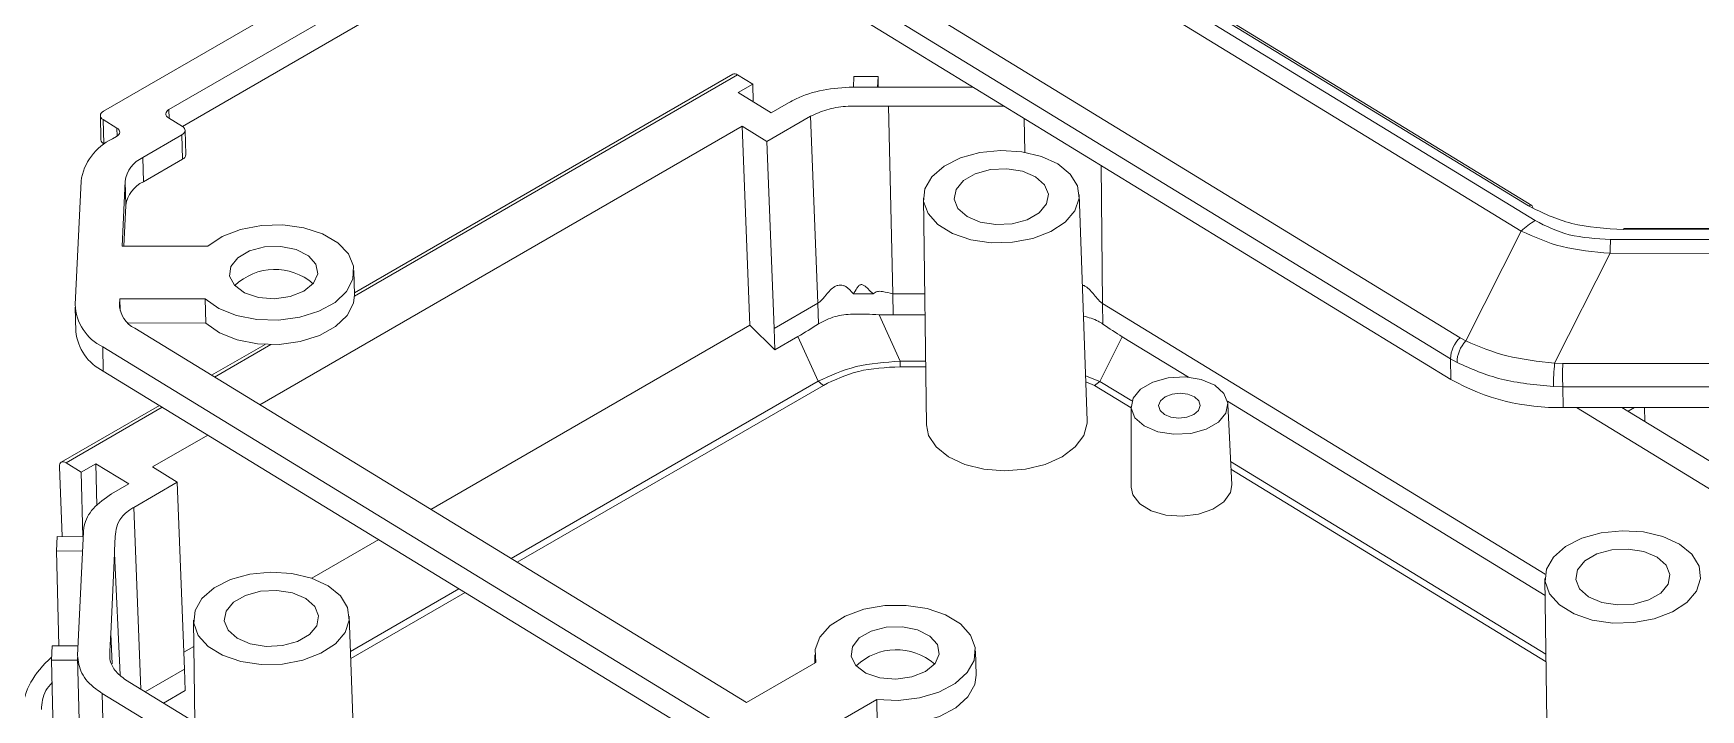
# Model space of a CAD drawing. Header units: inches. Extents: x 1153 to 3519, y 573 to 968.
# Drawn here: x 1194.6 to 1277.5, y 668.1 to 701.8 of the extents above; entities that cross this region are included whole.
import ezdxf

# ---------------------------------------------------------------- set-up
doc = ezdxf.new("R2010")
doc.units = ezdxf.units.IN

msp = doc.modelspace()

# ---------------------------------------------------------------- linework, layer by layer
at = {"color": 7, "linetype": 'Continuous', "lineweight": 15}
for p, q in [((1268.587, 691.943), (1207.756, 729.163)), ((1269.273, 692.465), (1208.442, 729.685)), ((1209.662, 729.468), (1268.944, 693.196)), ((1269.106, 693.211), (1209.824, 729.482)), ((1265.54, 686.639), (1201.656, 725.726)), ((1265.062, 685.588), (1201.178, 724.676)), ((1265.088, 684.559), (1201.204, 723.647)), ((1221.31, 711.345), (1198.053, 697.908)), ((1222.821, 710.42), (1201.308, 697.99)), ((1223.85, 709.791), (1201.973, 697.151)), ((1229.356, 699.748), (1210.539, 688.876)), ((1230.355, 699.254), (1229.597, 699.718)), ((1235.363, 699.108), (1235.388, 699.642)), ((1235.388, 699.642), (1236.587, 699.641)), ((1236.587, 699.641), (1236.562, 699.108)), ((1236.587, 699.641), (1236.6, 699.108)), ((1230.355, 699.254), (1229.629, 698.834)), ((1231.269, 697.83), (1229.629, 698.834)), ((1230.355, 699.254), (1230.377, 698.377)), ((1241.314, 699.105), (1235.346, 699.108)), ((1197.897, 697.686), (1197.926, 696.479)), ((1231.061, 696.402), (1233.229, 697.655)), ((1231.269, 697.83), (1232.13, 698.327)), ((1233.229, 697.655), (1233.593, 688.353)), ((1237.1, 698.157), (1242.869, 698.154)), ((1237.321, 688.821), (1237.1, 698.157)), ((1198.033, 697.488), (1198.721, 697.068)), ((1198.033, 697.488), (1198.063, 696.281)), ((1201.288, 697.57), (1201.975, 697.15)), ((1202.142, 695.745), (1202.112, 696.952)), ((1205.834, 683.298), (1229.825, 697.159)), ((1229.825, 697.159), (1231.061, 696.402)), ((1230.212, 687.26), (1229.825, 697.159)), ((1198.063, 696.281), (1198.089, 696.265)), ((1198.701, 696.648), (1198.493, 696.527)), ((1201.956, 696.73), (1200.005, 695.603)), ((1201.956, 696.73), (1201.985, 695.523)), ((1231.425, 687.101), (1231.061, 696.402)), ((1200.005, 695.603), (1200.034, 694.396)), ((1201.985, 695.523), (1200.034, 694.396)), ((1196.932, 694.428), (1196.645, 688.284)), ((1199.13, 694.427), (1198.98, 691.192)), ((1199.13, 694.427), (1199.16, 693.22)), ((1238.842, 693.575), (1238.996, 682.31)), ((1246.993, 682.506), (1246.595, 693.765)), ((1199.16, 693.22), (1199.065, 691.192)), ((1268.587, 691.943), (1265.828, 686.476)), ((1273.679, 692.014), (1278.321, 692.011)), ((1278.327, 692.07), (1273.685, 692.073)), ((1198.98, 691.192), (1203.235, 691.189)), ((1278.926, 691.524), (1273.029, 691.527)), ((1270.246, 685.373), (1273.006, 690.84)), ((1273.006, 690.84), (1278.903, 690.836)), ((1210.541, 688.772), (1210.512, 689.979)), ((1198.858, 688.578), (1198.844, 688.283)), ((1203.113, 688.576), (1198.858, 688.578)), ((1198.858, 688.578), (1198.872, 687.999)), ((1203.113, 688.576), (1203.143, 687.369)), ((1235.358, 688.822), (1236.339, 688.823)), ((1237.346, 687.781), (1237.321, 688.821)), ((1196.644, 688.159), (1196.674, 686.952)), ((1233.593, 688.353), (1231.425, 687.101)), ((1233.593, 688.353), (1233.618, 687.325)), ((1236.647, 687.781), (1237.694, 685.468)), ((1236.647, 687.781), (1237.346, 687.781)), ((1238.921, 687.78), (1237.346, 687.781)), ((1247.773, 687.317), (1247.748, 688.345)), ((1203.143, 687.369), (1199.259, 687.371)), ((1199.609, 687.107), (1230.039, 668.488)), ((1214.343, 678.092), (1230.212, 687.26)), ((1231.451, 686.033), (1230.212, 687.26)), ((1231.425, 687.101), (1231.451, 686.033)), ((1198.011, 686.184), (1261.895, 647.096)), ((1198.011, 686.184), (1198.041, 684.977)), ((1206.091, 686.307), (1203.43, 684.769)), ((1231.451, 686.033), (1232.602, 686.698)), ((1232.602, 686.698), (1233.607, 684.475)), ((1247.622, 684.467), (1248.737, 686.688)), ((1252.028, 684.674), (1248.737, 686.688)), ((1265.54, 686.639), (1265.828, 686.476)), ((1265.062, 685.588), (1265.088, 684.559)), ((1265.391, 685.402), (1265.062, 685.588)), ((1270.651, 685.363), (1270.246, 685.373)), ((1280.989, 685.357), (1270.651, 685.363)), ((1198.041, 684.977), (1261.925, 645.889)), ((1270.651, 684.193), (1270.188, 684.205)), ((1270.651, 684.193), (1280.988, 684.187)), ((1270.676, 683.164), (1270.651, 684.193)), ((1200.833, 683.269), (1195.948, 680.446)), ((1249.171, 683.219), (1249.182, 679.195)), ((1269.774, 673.817), (1253.975, 683.484)), ((1254.18, 679.317), (1253.994, 683.337)), ((1281.014, 683.158), (1270.676, 683.164)), ((1271.338, 683.164), (1305.395, 662.326)), ((1306.557, 662.997), (1273.599, 683.163)), ((1274.216, 683.162), (1273.899, 682.979)), ((1274.716, 683.162), (1274.733, 682.469)), ((1200.484, 680.207), (1203.237, 681.797)), ((1195.991, 676.741), (1195.855, 680.217)), ((1196.947, 679.952), (1196.188, 680.416)), ((1196.947, 679.952), (1197.673, 680.371)), ((1197.673, 680.371), (1199.314, 679.367)), ((1197.673, 680.371), (1197.724, 678.283)), ((1201.72, 679.45), (1200.484, 680.207)), ((1197.026, 676.74), (1196.947, 679.952)), ((1199.553, 678.198), (1201.72, 679.45)), ((1202.084, 670.148), (1201.72, 679.45)), ((1198.453, 678.87), (1199.314, 679.367)), ((1197.048, 676.982), (1196.762, 670.835)), ((1195.751, 676.741), (1195.718, 676.028)), ((1197.037, 676.74), (1195.751, 676.741)), ((1208.424, 674.672), (1211.746, 676.591)), ((1195.718, 676.028), (1197.004, 676.027)), ((1195.718, 676.028), (1195.833, 671.307)), ((1198.411, 671.904), (1198.597, 675.911)), ((1269.762, 674.656), (1269.916, 663.391)), ((1210.642, 662.587), (1210.281, 672.784)), ((1202.528, 672.594), (1202.598, 667.509)), ((1195.498, 671.308), (1195.465, 670.595)), ((1195.498, 671.308), (1196.784, 671.307)), ((1202.051, 670.99), (1202.546, 671.276)), ((1195.465, 670.595), (1195.676, 661.987)), ((1196.764, 670.594), (1195.465, 670.595)), ((1196.76, 670.723), (1196.977, 661.874)), ((1230.039, 668.488), (1233.496, 670.485)), ((1233.435, 670.864), (1233.445, 670.455)), ((1241.462, 669.853), (1241.433, 671.06)), ((1263.31, 630.362), (1199.153, 669.616)), ((1202.084, 670.148), (1202.11, 669.081)), ((1197.991, 668.945), (1262.148, 629.691)), ((1197.991, 668.945), (1198.208, 660.096)), ((1201.039, 668.462), (1202.11, 669.081)), ((1236.519, 668.635), (1233.063, 666.638)), ((1236.519, 668.635), (1236.549, 667.428))]:
    msp.add_line(p, q, dxfattribs=at)
at = {"color": 8, "linetype": 'Continuous', "lineweight": 15}
for p, q in [((1210.541, 688.708), (1229.597, 699.718)), ((1201.308, 697.99), (1201.318, 697.552)), ((1198.721, 697.068), (1198.73, 696.666)), ((1243.858, 697.549), (1243.897, 695.867)), ((1247.748, 688.345), (1247.689, 695.205)), ((1238.907, 688.82), (1237.321, 688.821)), ((1198.844, 688.283), (1198.848, 688.143)), ((1269.776, 674.867), (1247.748, 688.345)), ((1203.572, 684.682), (1206.37, 686.298)), ((1238.956, 685.195), (1237.685, 685.196)), ((1237.694, 685.468), (1238.952, 685.468)), ((1233.607, 684.475), (1218.333, 675.65)), ((1247.622, 684.467), (1246.914, 684.749)), ((1247.349, 684.26), (1246.925, 684.435)), ((1247.622, 684.467), (1249.214, 683.493)), ((1233.868, 684.268), (1218.634, 675.466)), ((1249.171, 683.145), (1247.349, 684.26)), ((1196.188, 680.416), (1200.975, 683.181)), ((1254.126, 680.488), (1269.814, 670.889)), ((1269.819, 670.512), (1254.144, 680.102)), ((1199.906, 669.156), (1199.553, 678.198)), ((1198.877, 669.864), (1198.597, 675.911)), ((1215.736, 674.15), (1210.343, 671.034)), ((1216.037, 673.966), (1210.356, 670.683)), ((1198.48, 670.408), (1198.411, 671.904)), ((1202.084, 670.148), (1200.129, 669.019))]:
    msp.add_line(p, q, dxfattribs=at)
at = {"color": 7, "linetype": 'Continuous', "lineweight": 15, "flags": 128}
for points in [[(1198.053, 697.908), (1197.989, 697.863), (1197.94, 697.812), (1197.909, 697.756), (1197.897, 697.698), (1197.904, 697.64), (1197.93, 697.584), (1197.973, 697.533), (1198.033, 697.488)], [(1201.308, 697.99), (1201.243, 697.945), (1201.195, 697.894), (1201.164, 697.838), (1201.152, 697.78), (1201.158, 697.722), (1201.184, 697.667), (1201.228, 697.615), (1201.288, 697.57)], [(1198.721, 697.068), (1198.781, 697.023), (1198.824, 696.971), (1198.85, 696.915), (1198.857, 696.858), (1198.845, 696.8), (1198.814, 696.744), (1198.765, 696.693), (1198.701, 696.648)], [(1201.975, 697.15), (1202.035, 697.105), (1202.079, 697.053), (1202.105, 696.998), (1202.112, 696.94), (1202.1, 696.882), (1202.069, 696.826), (1202.02, 696.775), (1201.956, 696.73)], [(1245.535, 695.282), (1244.712, 695.662), (1243.74, 695.892), (1242.693, 695.957), (1241.648, 695.851), (1240.683, 695.582), (1239.868, 695.17), (1239.265, 694.646), (1238.918, 694.048), (1238.852, 693.422), (1239.074, 692.812), (1239.566, 692.265), (1240.291, 691.821), (1241.197, 691.513), (1242.215, 691.364), (1243.271, 691.385), (1244.286, 691.574), (1245.185, 691.917), (1245.9, 692.39), (1246.38, 692.956), (1246.588, 693.574), (1246.509, 694.198), (1246.149, 694.782), (1245.535, 695.282)], [(1241.012, 692.669), (1240.562, 693.066), (1240.373, 693.535), (1240.467, 694.017), (1240.832, 694.457), (1241.425, 694.799), (1242.173, 695.004), (1242.988, 695.045), (1243.77, 694.919), (1244.425, 694.641), (1244.875, 694.244), (1245.064, 693.775), (1244.97, 693.292), (1244.605, 692.853), (1244.012, 692.511), (1243.264, 692.306), (1242.449, 692.264), (1241.667, 692.39), (1241.012, 692.669)], [(1203.235, 691.189), (1203.963, 691.67), (1204.875, 692.021), (1205.905, 692.219), (1206.979, 692.247), (1208.019, 692.105), (1208.951, 691.802), (1209.707, 691.361), (1210.232, 690.813), (1210.489, 690.197), (1210.46, 689.559), (1210.145, 688.944), (1209.569, 688.397), (1208.772, 687.957), (1207.812, 687.655), (1206.759, 687.514), (1205.687, 687.544), (1204.676, 687.742), (1203.797, 688.094), (1203.113, 688.576)], [(1208.025, 688.956), (1208.5, 689.352), (1208.707, 689.819), (1208.617, 690.295), (1208.243, 690.715), (1207.636, 691.022), (1206.877, 691.175), (1206.069, 691.153), (1205.321, 690.959), (1204.733, 690.62), (1204.387, 690.181), (1204.327, 689.701), (1204.562, 689.246), (1205.061, 688.876), (1205.757, 688.642), (1206.554, 688.575), (1207.345, 688.685), (1208.025, 688.956)], [(1210.541, 688.772), (1210.489, 688.353), (1210.175, 687.738), (1209.598, 687.19), (1208.801, 686.75), (1207.842, 686.448), (1206.788, 686.307), (1205.717, 686.337), (1204.705, 686.535), (1203.826, 686.888), (1203.143, 687.369)], [(1253.335, 684.272), (1253.797, 683.864), (1253.991, 683.383), (1253.895, 682.887), (1253.52, 682.436), (1252.911, 682.085), (1252.143, 681.875), (1251.306, 681.832), (1250.503, 681.961), (1249.831, 682.247), (1249.369, 682.655), (1249.175, 683.136), (1249.271, 683.632), (1249.646, 684.083), (1250.255, 684.434), (1251.023, 684.644), (1251.86, 684.687), (1252.663, 684.558), (1253.335, 684.272)], [(1250.83, 682.824), (1251.16, 682.69), (1251.554, 682.643), (1251.953, 682.69), (1252.296, 682.823), (1252.53, 683.023), (1252.62, 683.259), (1252.552, 683.495), (1252.336, 683.695), (1252.006, 683.828), (1251.612, 683.876), (1251.213, 683.829), (1250.87, 683.696), (1250.636, 683.496), (1250.546, 683.26), (1250.614, 683.024), (1250.83, 682.824)], [(1238.996, 682.31), (1239.104, 681.78), (1239.477, 681.206), (1240.09, 680.714), (1240.9, 680.336), (1241.853, 680.098), (1242.884, 680.016), (1243.922, 680.097), (1244.898, 680.333), (1245.743, 680.711), (1246.401, 681.202), (1246.827, 681.775), (1246.992, 682.39), (1246.993, 682.506)], [(1195.855, 680.217), (1195.859, 680.293), (1195.875, 680.358), (1195.905, 680.409), (1195.946, 680.445), (1195.997, 680.464), (1196.056, 680.466), (1196.121, 680.449), (1196.188, 680.416)], [(1254.18, 679.317), (1254.113, 678.931), (1253.793, 678.476), (1253.244, 678.103), (1252.525, 677.853), (1251.716, 677.753), (1250.902, 677.814), (1250.173, 678.029), (1249.608, 678.375), (1249.267, 678.815), (1249.182, 679.195)], [(1276.456, 676.363), (1275.632, 676.743), (1274.661, 676.973), (1273.614, 677.038), (1272.569, 676.932), (1271.603, 676.663), (1270.789, 676.251), (1270.185, 675.727), (1269.838, 675.129), (1269.773, 674.503), (1269.995, 673.893), (1270.486, 673.346), (1271.212, 672.902), (1272.118, 672.594), (1273.136, 672.445), (1274.192, 672.466), (1275.207, 672.655), (1276.105, 672.998), (1276.821, 673.471), (1277.301, 674.037), (1277.509, 674.655), (1277.43, 675.279), (1277.07, 675.863), (1276.456, 676.363)], [(1271.933, 673.75), (1271.483, 674.147), (1271.294, 674.616), (1271.388, 675.098), (1271.753, 675.538), (1272.345, 675.88), (1273.094, 676.085), (1273.909, 676.126), (1274.691, 676), (1275.346, 675.722), (1275.795, 675.325), (1275.985, 674.856), (1275.891, 674.373), (1275.526, 673.934), (1274.933, 673.592), (1274.184, 673.387), (1273.37, 673.345), (1272.588, 673.471), (1271.933, 673.75)], [(1209.221, 674.301), (1208.398, 674.681), (1207.427, 674.912), (1206.38, 674.976), (1205.335, 674.87), (1204.369, 674.602), (1203.555, 674.19), (1202.951, 673.666), (1202.604, 673.068), (1202.539, 672.441), (1202.76, 671.831), (1203.252, 671.284), (1203.978, 670.84), (1204.884, 670.532), (1205.902, 670.383), (1206.958, 670.404), (1207.973, 670.593), (1208.871, 670.937), (1209.587, 671.409), (1210.067, 671.975), (1210.275, 672.593), (1210.196, 673.217), (1209.836, 673.801), (1209.221, 674.301)], [(1204.698, 671.688), (1204.249, 672.086), (1204.06, 672.554), (1204.153, 673.037), (1204.519, 673.476), (1205.111, 673.819), (1205.86, 674.023), (1206.675, 674.065), (1207.457, 673.939), (1208.112, 673.66), (1208.561, 673.263), (1208.751, 672.795), (1208.657, 672.312), (1208.292, 671.873), (1207.699, 671.53), (1206.95, 671.326), (1206.136, 671.284), (1205.354, 671.41), (1204.698, 671.688)], [(1233.496, 670.485), (1233.452, 671.122), (1233.696, 671.747), (1234.209, 672.315), (1234.955, 672.786), (1235.879, 673.125), (1236.916, 673.309), (1237.99, 673.323), (1239.024, 673.166), (1239.943, 672.851), (1240.682, 672.399), (1241.186, 671.844), (1241.419, 671.225), (1241.365, 670.587), (1241.027, 669.976), (1240.43, 669.436), (1239.617, 669.006), (1238.646, 668.718), (1237.588, 668.591), (1236.519, 668.635)], [(1238.945, 670.037), (1239.421, 670.433), (1239.627, 670.9), (1239.538, 671.376), (1239.164, 671.796), (1238.557, 672.103), (1237.798, 672.256), (1236.99, 672.234), (1236.241, 672.04), (1235.654, 671.701), (1235.307, 671.262), (1235.248, 670.782), (1235.483, 670.327), (1235.982, 669.957), (1236.677, 669.723), (1237.475, 669.656), (1238.266, 669.766), (1238.945, 670.037)], [(1241.462, 669.853), (1241.394, 669.38), (1241.057, 668.769), (1240.46, 668.229), (1239.647, 667.8), (1238.676, 667.511), (1237.618, 667.384), (1236.549, 667.428)]]:
    msp.add_lwpolyline(points, dxfattribs=at)
at = {"color": 8, "linetype": 'Continuous', "lineweight": 15, "flags": 128}
msp.add_lwpolyline([(1269.165, 693.111), (1269.162, 693.125), (1269.149, 693.163), (1269.127, 693.194), (1269.099, 693.214), (1269.066, 693.225), (1269.027, 693.226), (1268.986, 693.216), (1268.944, 693.196)], dxfattribs=at)
at = {"color": 7, "linetype": 'Continuous', "lineweight": 15}
for centre, radius, start, end in [((1229.451, 699.53), 0.238, 52.10734, 113.32983), ((1199.646, 694.039), 2.742, 114.86762, 171.84687), ((1198.173, 696.504), 0.248, 185.76894, 243.60191), ((1200.651, 694.209), 1.536, 114.86741, 171.84714), ((1201.879, 695.764), 0.264, 293.87654, 355.94689), ((1200.68, 693.002), 1.536, 114.86741, 171.84714), ((1271.117, 689.33), 3.637, 120.46076, 134.07204), ((1304.95, 690.105), 31.953, 177.44873, 178.68199), ((1206.58, 687.146), 2.89, 48.93531, 133.87331), ((1199.087, 688.378), 2.444, 182.18486, 243.8697), ((1200.212, 688.335), 1.369, 182.18465, 243.86991), ((1199.145, 687.202), 2.484, 185.76824, 243.60236), ((1266.569, 685.537), 1.507, 133.02524, 178.03513), ((1266.969, 685.386), 1.578, 136.31452, 179.41105), ((1224.964, 685.763), 12.733, 357.44719, 358.67385), ((1283.073, 684.149), 12.885, 174.55054, 179.75373), ((1296.83, 684.773), 26.185, 178.71003, 181.26892), ((1234.637, 685.5), 1.452, 224.85391, 238.03052), ((1246.612, 685.513), 1.453, 300.45698, 314.00062), ((1270.433, 694.082), 10.92, 240.6919, 271.27673), ((1237.501, 668.227), 2.89, 48.93527, 133.87337)]:
    msp.add_arc(centre, radius, start, end, dxfattribs=at)
at = {"color": 8, "linetype": 'Continuous', "lineweight": 15}
msp.add_arc((1273.842, 692.027), 0.164, 163.7121, 184.43547, dxfattribs=at)
at = {"color": 7, "linetype": 'Continuous', "lineweight": 15}
for centre, major_axis, ratio, start_param, end_param in [((1233.96, 703.126), (10.986, 17.445), 0.523373, 3.923711, 3.994997), ((1246.715, 703.118), (-10.621, 17.65), 0.481704, 2.323726, 2.395011), ((1202.036, 668.13), (8, 0.196), 0.593486, 2.518566, 3.099383)]:
    msp.add_ellipse(centre, major_axis=major_axis, ratio=ratio, start_param=start_param, end_param=end_param, dxfattribs=at)
for points, knots in [([(1235.346, 699.108), (1234.839, 699.079), (1233.827, 699.02), (1232.756, 698.665), (1232.254, 698.395), (1232.13, 698.327)], [0, 0, 0, 0, 0.429256, 0.858513, 1, 1, 1, 1]), ([(1233.229, 697.655), (1233.489, 697.775), (1234.007, 698.016), (1235.003, 698.179), (1236.035, 698.154), (1236.745, 698.156), (1237.1, 698.157)], [0, 0, 0, 0, 0.238329, 0.475579, 0.737369, 1, 1, 1, 1]), ([(1268.944, 693.196), (1269.628, 692.858), (1270.997, 692.183), (1272.785, 692.07), (1273.679, 692.014)], [0, 0, 0, 0, 0.500066, 1, 1, 1, 1]), ([(1273.006, 690.84), (1272.181, 690.914), (1270.532, 691.063), (1269.236, 691.649), (1268.587, 691.943)], [0, 0, 0, 0, 0.5, 1, 1, 1, 1]), ([(1273.029, 691.527), (1272.316, 691.567), (1270.891, 691.647), (1269.813, 692.192), (1269.273, 692.465)], [0, 0, 0, 0, 0.5, 1, 1, 1, 1]), ([(1233.593, 688.353), (1233.626, 688.377), (1233.774, 688.48), (1234.029, 688.814), (1234.301, 689.122), (1234.579, 689.247), (1234.723, 689.266), (1234.861, 689.241), (1235.105, 689.126), (1235.246, 688.956), (1235.358, 688.822)], [0, 0, 0, 0, 0.057046, 0.249221, 0.498273, 0.562837, 0.623906, 0.682882, 0.749501, 1, 1, 1, 1]), ([(1235.358, 688.822), (1235.418, 688.914), (1235.508, 689.052), (1235.601, 689.207), (1235.674, 689.26), (1235.718, 689.278), (1235.764, 689.283), (1235.823, 689.274), (1235.949, 689.213), (1236.106, 689.043), (1236.255, 688.902), (1236.339, 688.823)], [0, 0, 0, 0, 0.251728, 0.377051, 0.412205, 0.443001, 0.471964, 0.502094, 0.55633, 0.750911, 1, 1, 1, 1]), ([(1237.321, 688.821), (1237.152, 688.862), (1236.939, 688.914), (1236.679, 688.953), (1236.55, 688.941), (1236.433, 688.897), (1236.371, 688.848), (1236.339, 688.823)], [0, 0, 0, 0, 0.501755, 0.634416, 0.75068, 0.868134, 1, 1, 1, 1]), ([(1246.754, 689.252), (1246.757, 689.252), (1246.808, 689.246), (1246.95, 689.168), (1247.147, 689.006), (1247.346, 688.772), (1247.507, 688.571), (1247.645, 688.42), (1247.716, 688.369), (1247.748, 688.345)], [0, 0, 0, 0, 0.0050398, 0.1190698, 0.3387958, 0.5597209, 0.7801758, 0.8999759, 1, 1, 1, 1]), ([(1233.618, 687.325), (1233.883, 687.464), (1234.389, 687.73), (1235.471, 687.844), (1236.209, 687.804), (1236.647, 687.781)], [0, 0, 0, 0, 0.3085574, 0.5890135, 1, 1, 1, 1]), ([(1246.809, 687.714), (1247.063, 687.643), (1247.419, 687.545), (1247.695, 687.367), (1247.773, 687.317)], [0, 0, 0, 0, 0.716985, 1, 1, 1, 1]), ([(1270.246, 685.373), (1269.429, 685.463), (1267.796, 685.641), (1266.484, 686.198), (1265.828, 686.476)], [0, 0, 0, 0, 0.5, 1, 1, 1, 1]), ([(1237.694, 685.468), (1236.938, 685.416), (1235.424, 685.311), (1234.213, 684.754), (1233.607, 684.475)], [0, 0, 0, 0, 0.499708, 1, 1, 1, 1]), ([(1237.685, 685.196), (1236.974, 685.157), (1235.551, 685.079), (1234.429, 684.538), (1233.868, 684.268)], [0, 0, 0, 0, 0.499678, 1, 1, 1, 1]), ([(1270.188, 684.205), (1269.298, 684.292), (1267.517, 684.466), (1266.1, 685.09), (1265.391, 685.402)], [0, 0, 0, 0, 0.5, 1, 1, 1, 1]), ([(1198.453, 678.87), (1198.121, 678.637), (1197.456, 678.171), (1197.101, 677.477), (1197.059, 677.08), (1197.048, 676.982)], [0, 0, 0, 0, 0.4293843, 0.8587773, 1, 1, 1, 1]), ([(1198.597, 675.911), (1198.604, 676.148), (1198.62, 676.704), (1198.697, 677.473), (1199.201, 677.981), (1199.49, 678.159), (1199.553, 678.198)], [0, 0, 0, 0, 0.295336, 0.695645, 0.934497, 1, 1, 1, 1]), ([(1199.153, 669.616), (1198.956, 669.769), (1198.563, 670.072), (1198.318, 670.661), (1198.388, 671.274), (1198.403, 671.694), (1198.411, 671.904)], [0, 0, 0, 0, 0.239574, 0.47803, 0.738623, 1, 1, 1, 1]), ([(1196.762, 670.835), (1196.798, 670.535), (1196.87, 669.935), (1197.439, 669.308), (1197.881, 669.017), (1197.991, 668.945)], [0, 0, 0, 0, 0.4292571, 0.8585137, 1, 1, 1, 1]), ([(1195.492, 669.487), (1195.381, 669.354), (1195.026, 668.931), (1194.988, 668.458), (1194.963, 668.134)], [0, 0, 0, 0, 0.313273, 1, 1, 1, 1])]:
    msp.add_open_spline(points, degree=3, knots=knots, dxfattribs=at)

doc.saveas('drawing.dxf')
